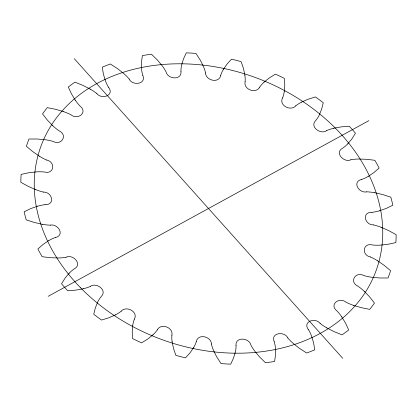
<?xml version="1.0" encoding="UTF-8"?>
<svg xmlns="http://www.w3.org/2000/svg" width="417" height="417" viewBox="0 0 417 417"><rect width="100%" height="100%" fill="white"/><g stroke="black" fill="none" stroke-linecap="round" stroke-linejoin="round"><path stroke-width="0.63" d="M171.919 335.232C173.581 327.439 160.931 322.758 157.24 329.889M245.081 81.768C243.419 89.561 256.069 94.242 259.76 87.111M132.742 325.224L132.22 331.687L132.601 338.594A192.498 149.812 20.8 0 0 141.572 342.852L147.733 339.052L152.982 334.835M284.258 91.776L284.78 85.313L284.399 78.406A192.498 149.812 20.8 0 0 275.428 74.148L269.267 77.948L264.018 82.165M220.734 75.425C219.045 83.744 205.732 80.617 205.513 72.975M196.266 341.575C197.955 333.256 211.268 336.383 211.487 344.025M134.472 319.073C138.387 311.619 126.273 305.38 121.196 311.145M282.528 97.927C278.613 105.381 290.727 111.62 295.804 105.855M223.251 69.561L226.905 64.239L231.529 59.157A192.498 149.812 20.8 0 1 241.125 61.653L243.492 68.565L244.899 75.206M193.749 347.439L190.095 352.761L185.471 357.843A192.498 149.812 20.8 0 1 175.875 355.347L173.508 348.435L172.101 341.794M69.264 273.078L65.094 278.092L61.539 283.815A192.498 149.812 20.8 0 0 67.768 290.769L75.863 290.112L83.311 288.762M347.736 143.922L351.906 138.908L355.461 133.185A192.498 149.812 20.8 0 0 349.232 126.231L341.137 126.888L333.689 128.238M48.831 240.541L43.154 244.367L37.884 248.98A192.498 149.812 20.8 0 0 42.153 256.7L50.53 257.722L58.458 257.967A42.263 32.891 20.8 0 0 66.147 257.237M368.169 176.459L373.846 172.633L379.116 168.02A192.498 149.812 20.8 0 0 374.847 160.3L366.47 159.278L358.542 159.033A42.263 32.891 20.8 0 0 350.853 159.763M48.163 296.325L368.837 120.675M301.554 102.113L308.095 99.246L315.44 96.947A192.498 149.812 20.8 0 1 323.264 102.723L321.627 109.228L319.214 115.139A41.867 32.583 20.8 0 1 315.711 120.534C309.32 126.815 320.751 135.072 326.777 130.568M115.446 314.887L108.905 317.754L101.56 320.053A192.498 149.812 20.8 0 1 93.736 314.277L95.373 307.772L97.786 301.861A41.867 32.583 20.8 0 1 101.289 296.466C107.68 290.185 96.249 281.928 90.223 286.432M55.299 237.591C65.391 235.224 57.947 223.47 50.306 225.128M361.701 179.409C351.609 181.776 359.053 193.53 366.694 191.872M37.681 206.144L30.822 208.557L24.15 211.789A192.498 149.812 20.8 0 0 26.203 219.837L34.376 222.475L42.325 224.299M379.319 210.856L386.178 208.443L392.85 205.211A192.498 149.812 20.8 0 0 390.797 197.163L382.624 194.525L374.674 192.701M350.874 159.805C344.02 163.094 334.205 152.695 342.581 148.207A41.867 32.583 20.8 0 0 347.705 143.896M66.126 257.195C72.98 253.906 82.795 264.305 74.419 268.793A41.867 32.583 20.8 0 0 69.295 273.104M45.083 204.7C55.586 204.956 52.198 192.018 43.676 192.091M371.917 212.3C361.414 212.044 364.802 224.982 373.324 224.909M63.499 111.605L55.638 109.317L47.283 107.643A192.498 149.812 20.8 0 0 42.539 113.919L47.429 120.164L52.787 125.767M353.501 305.395L361.362 307.683L369.717 309.357A192.498 149.812 20.8 0 0 374.461 303.081L369.571 296.836L364.213 291.233M381.154 227.286L388.654 230.585L396.15 234.688A192.498 149.812 20.8 0 1 395.879 242.595L388.185 244.253L380.539 245.123A41.867 32.583 20.8 0 1 372.636 245.008C362.811 242.256 361.195 255.105 370.379 256.987M35.846 189.714L28.346 186.415L20.85 182.312A192.498 149.812 20.8 0 1 21.121 174.405L28.815 172.747L36.461 171.877A41.867 32.583 20.8 0 1 44.364 171.992C54.189 174.744 55.805 161.895 46.621 160.013M90.187 89.097L82.91 85.381L74.951 82.144A192.498 149.812 20.8 0 0 68.315 87.028L71.443 93.825L75.216 100.116M326.813 327.903L334.09 331.619L342.049 334.856A192.498 149.812 20.8 0 0 348.685 329.972L345.557 323.175L341.784 316.884M377.599 260.781L384.219 265.363L390.599 270.69A192.498 149.812 20.8 0 1 388.013 277.993L379.751 277.988L371.766 277.253A41.867 32.583 20.8 0 1 363.806 275.559C355.456 271.008 348.821 282.069 358.021 286.25A42.263 32.891 20.8 0 1 364.187 291.254M39.401 156.219L32.781 151.637L26.401 146.31A192.498 149.812 20.8 0 1 28.987 139.007L37.249 139.012L45.234 139.747A41.867 32.583 20.8 0 1 53.194 141.441C61.544 145.992 68.18 134.931 58.979 130.75A42.263 32.891 20.8 0 1 52.813 125.746M96.864 93.611C101.717 99.856 114.863 95.483 108.54 87.216M320.136 323.389C315.283 317.144 302.137 321.517 308.46 329.784M74.289 58.698L342.711 358.302M129.187 79.074C132.335 86.038 146.555 84.312 142.859 75.477M287.813 337.926C284.665 330.962 270.445 332.688 274.141 341.523M236.001 345.531C235.125 336.54 249.121 337.634 250.883 344.937A41.867 32.583 20.8 0 0 254.787 351.177L259.405 356.77L265.493 362.769A192.498 149.812 20.8 0 0 274.652 361.424L275.501 354.716L275.434 348.159A41.867 32.583 20.8 0 0 274.188 341.523M180.999 71.469C181.875 80.46 167.879 79.366 166.117 72.063A41.867 32.583 20.8 0 0 162.213 65.823L157.595 60.23L151.507 54.231A192.498 149.812 20.8 0 0 142.348 55.576L141.499 62.284L141.566 68.841A42.263 32.891 20.8 0 0 142.812 75.477M287.772 337.942A41.867 32.583 20.8 0 0 293.271 343.446L299.208 348.174L306.62 353.011A192.498 149.812 20.8 0 0 314.757 349.806L313.584 342.847L311.603 336.232A42.263 32.891 20.8 0 0 308.507 329.769M326.829 327.871A41.867 32.583 20.8 0 1 320.105 323.415M341.747 316.894A42.263 32.891 20.8 0 0 337.009 310.973C328.674 304.582 339.396 296.555 345.969 302.179A41.867 32.583 20.8 0 0 353.512 305.364M370.395 256.95A42.263 32.891 20.8 0 1 377.578 260.802M373.33 224.867A42.263 32.891 20.8 0 1 381.143 227.317M379.298 210.825A41.867 32.583 20.8 0 1 371.928 212.336M366.689 191.83A42.263 32.891 20.8 0 1 374.674 192.732M368.138 176.433A41.867 32.583 20.8 0 1 361.721 179.446M326.746 130.526A42.263 32.891 20.8 0 1 333.704 128.269M295.762 105.824A42.263 32.891 20.8 0 1 301.58 102.139M284.217 91.771A41.867 32.583 20.8 0 1 282.575 97.943M259.713 87.085A42.263 32.891 20.8 0 1 264.05 82.191M244.857 75.201A41.867 32.583 20.8 0 1 245.133 81.779M220.682 75.404A42.263 32.891 20.8 0 1 223.288 69.582M205.565 72.975A41.867 32.583 20.8 0 0 203.387 66.381L200.353 60.246L195.954 53.433A192.498 149.812 20.8 0 0 186.295 52.839L183.475 58.917L181.63 65.031A42.263 32.891 20.8 0 0 180.947 71.463M129.228 79.058A41.867 32.583 20.8 0 0 123.729 73.554L117.792 68.826L110.38 63.989A192.498 149.812 20.8 0 0 102.243 67.194L103.416 74.153L105.397 80.768A42.263 32.891 20.8 0 0 108.493 87.231M90.171 89.129A41.867 32.583 20.8 0 1 96.895 93.585M75.253 100.106A42.263 32.891 20.8 0 0 79.991 106.027C88.326 112.418 77.604 120.445 71.031 114.821A41.867 32.583 20.8 0 0 63.488 111.636M46.605 160.05A42.263 32.891 20.8 0 1 39.422 156.198M43.67 192.133A42.263 32.891 20.8 0 1 35.857 189.683M37.702 206.175A41.867 32.583 20.8 0 1 45.072 204.664M50.311 225.17A42.263 32.891 20.8 0 1 42.325 224.268M48.862 240.567A41.867 32.583 20.8 0 1 55.279 237.554M90.254 286.474A42.263 32.891 20.8 0 1 83.296 288.731M121.238 311.176A42.263 32.891 20.8 0 1 115.42 314.861M132.783 325.229A41.867 32.583 20.8 0 1 134.425 319.057M157.287 329.915A42.263 32.891 20.8 0 1 152.95 334.809M172.143 341.799A41.867 32.583 20.8 0 1 171.867 335.221M196.318 341.596A42.263 32.891 20.8 0 1 193.712 347.418M211.435 344.025A41.867 32.583 20.8 0 0 213.613 350.619L216.647 356.754L221.046 363.567A192.498 149.812 20.8 0 0 230.705 364.161L233.525 358.083L235.37 351.969A42.263 32.891 20.8 0 0 236.053 345.537M80.356 287.548A178.747 139.111 20.8 0 0 374.826 273.948A178.747 139.111 20.8 0 0 170.318 64.004A178.747 139.111 20.8 0 0 80.356 287.548"/></g></svg>
